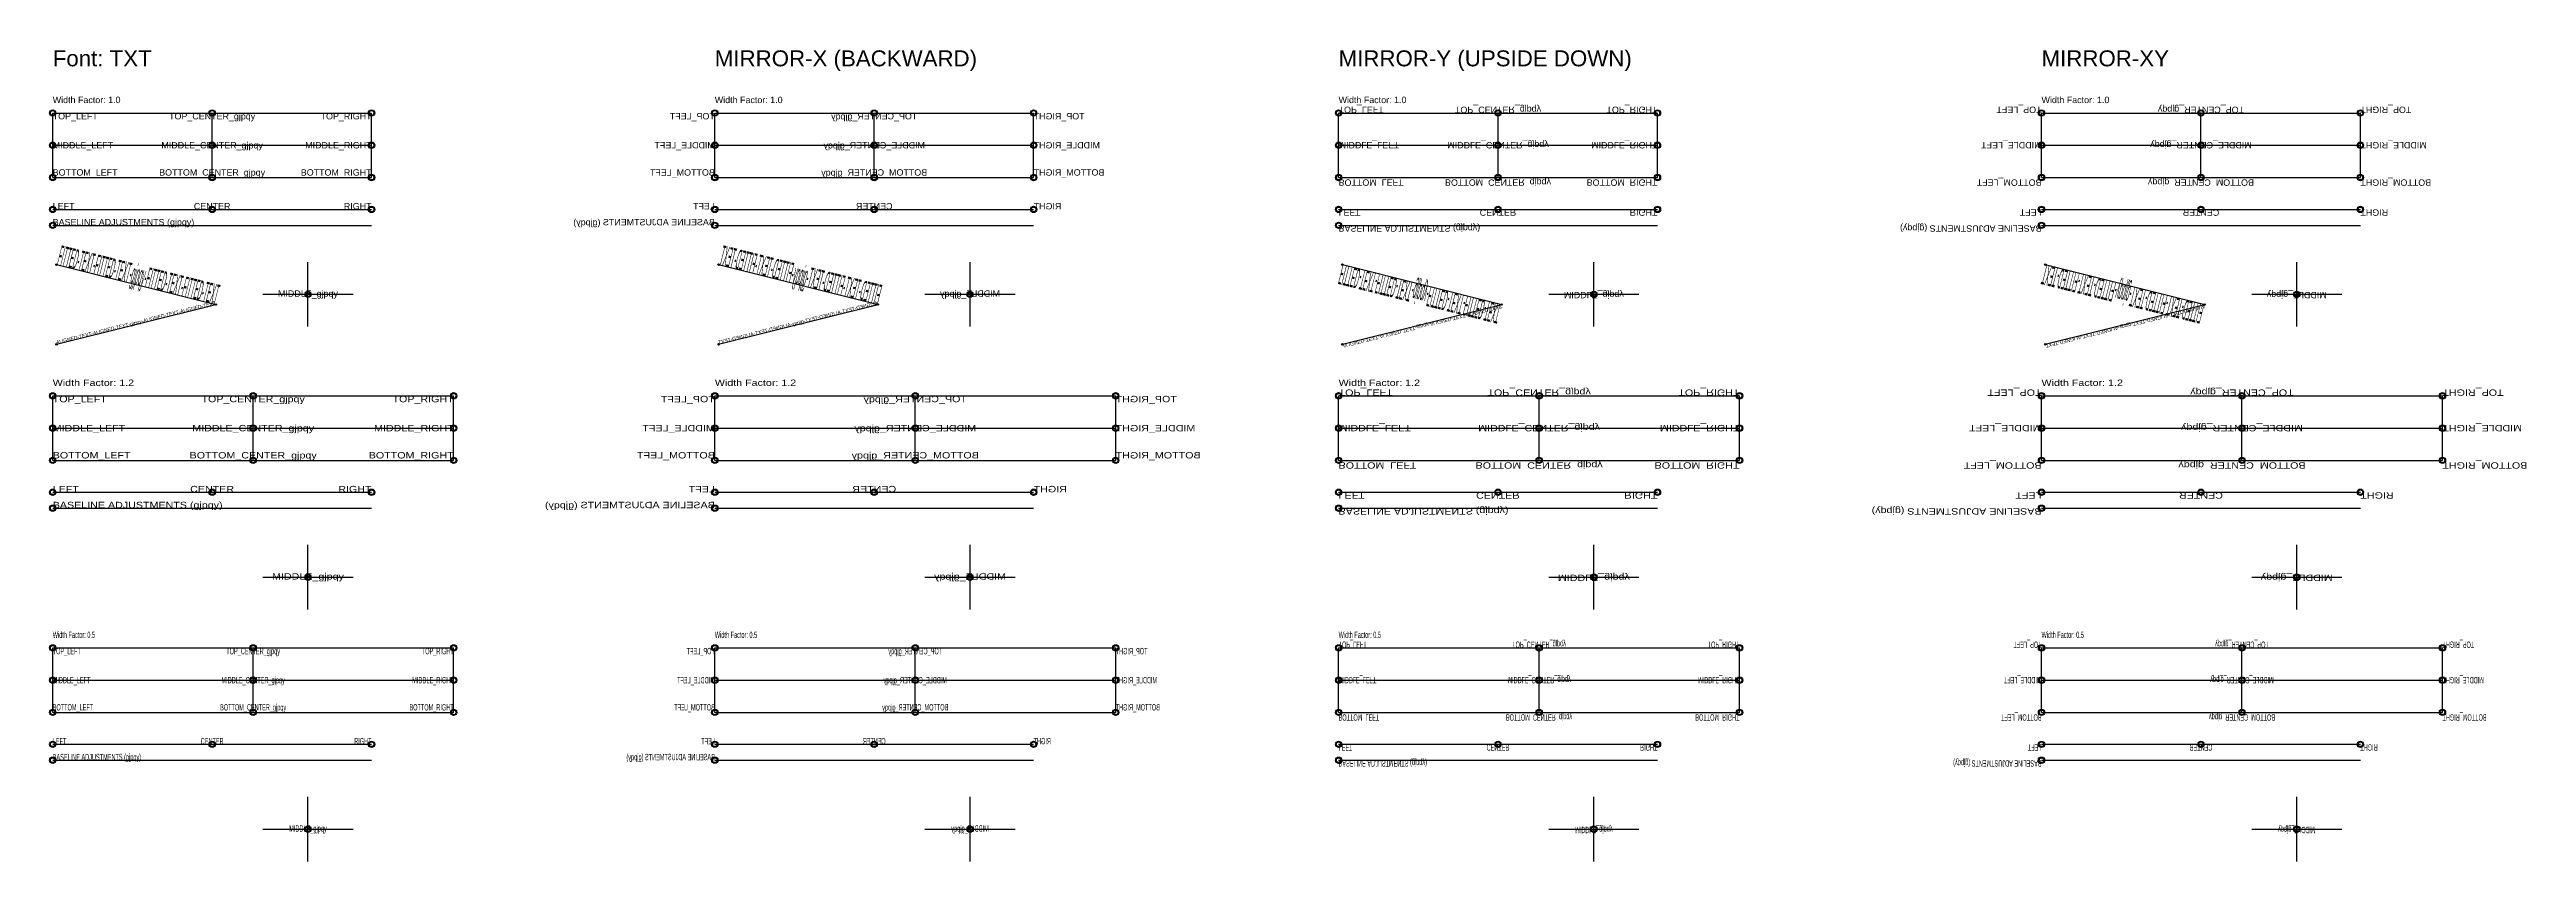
# Model space of a CAD drawing. Header units: metres. Extents: x -0.1 to 77.6, y -21.5 to 4.
import ezdxf
from ezdxf.enums import TextEntityAlignment as Align

# ---------------------------------------------------------------- set-up
doc = ezdxf.new("R2010")
doc.units = ezdxf.units.M
doc.layers.add('INSERT_POINTS', color=7, linetype='Continuous')
doc.styles.get("Standard").update_dxf_attribs({"font": 'arial.ttf'})

msp = doc.modelspace()

# ---------------------------------------------------------------- linework, layer by layer
at = {"color": 5}
for p, q in [((0, 0), (0, 2.023)), ((0, 2.023), (10, 2.023)), ((5, 0), (5, 2.023)), ((10, 0), (10, 2.023)), ((20.767, 0), (20.767, 2.023)), ((20.767, 2.023), (30.767, 2.023)), ((25.767, 0), (25.767, 2.023)), ((30.767, 0), (30.767, 2.023)), ((40.333, 0), (40.333, 2.023)), ((40.333, 2.023), (50.333, 2.023)), ((45.333, 0), (45.333, 2.023)), ((50.333, 0), (50.333, 2.023)), ((62.381, 0), (62.381, 2.023)), ((62.381, 2.023), (72.381, 2.023)), ((67.381, 0), (67.381, 2.023)), ((72.381, 0), (72.381, 2.023)), ((0, 1.012), (10, 1.012)), ((20.767, 1.012), (30.767, 1.012)), ((40.333, 1.012), (50.333, 1.012)), ((62.381, 1.012), (72.381, 1.012)), ((0, 0), (10, 0)), ((20.767, 0), (30.767, 0)), ((40.333, 0), (50.333, 0)), ((62.381, 0), (72.381, 0)), ((0, -1), (10, -1)), ((0, -1.5), (10, -1.5)), ((20.767, -1), (30.767, -1)), ((20.767, -1.5), (30.767, -1.5)), ((40.333, -1), (50.333, -1)), ((40.333, -1.5), (50.333, -1.5)), ((62.381, -1), (72.381, -1)), ((62.381, -1.5), (72.381, -1.5)), ((0.119, -2.731), (5.119, -3.981)), ((8.006, -4.675), (8.006, -2.652)), ((20.886, -2.731), (25.886, -3.981)), ((28.773, -4.675), (28.773, -2.652)), ((40.452, -2.731), (45.452, -3.981)), ((48.339, -4.675), (48.339, -2.652)), ((62.499, -2.731), (67.499, -3.981)), ((70.386, -4.675), (70.386, -2.652)), ((6.592, -3.664), (9.42, -3.664)), ((27.359, -3.664), (30.187, -3.664)), ((46.925, -3.664), (49.753, -3.664)), ((68.972, -3.664), (71.8, -3.664)), ((0.119, -5.231), (5.119, -3.981)), ((20.886, -5.231), (25.886, -3.981)), ((40.452, -5.231), (45.452, -3.981)), ((62.499, -5.231), (67.499, -3.981)), ((0, -8.872), (0, -6.848)), ((0, -6.848), (12.575, -6.848)), ((6.287, -8.872), (6.287, -6.848)), ((12.575, -8.872), (12.575, -6.848)), ((20.767, -8.872), (20.767, -6.848)), ((20.767, -6.848), (33.341, -6.848)), ((27.054, -8.872), (27.054, -6.848)), ((33.341, -8.872), (33.341, -6.848)), ((40.333, -8.872), (40.333, -6.848)), ((40.333, -6.848), (52.908, -6.848)), ((46.621, -8.872), (46.621, -6.848)), ((52.908, -8.872), (52.908, -6.848)), ((62.381, -8.872), (62.381, -6.848)), ((62.381, -6.848), (74.955, -6.848)), ((68.668, -8.872), (68.668, -6.848)), ((74.955, -8.872), (74.955, -6.848)), ((0, -7.86), (12.575, -7.86)), ((20.767, -7.86), (33.341, -7.86)), ((40.333, -7.86), (52.908, -7.86)), ((62.381, -7.86), (74.955, -7.86)), ((0, -8.872), (12.575, -8.872)), ((20.767, -8.872), (33.341, -8.872)), ((40.333, -8.872), (52.908, -8.872)), ((62.381, -8.872), (74.955, -8.872)), ((0, -9.872), (10, -9.872)), ((20.767, -9.872), (30.767, -9.872)), ((40.333, -9.872), (50.333, -9.872)), ((62.381, -9.872), (72.381, -9.872)), ((0, -10.372), (10, -10.372)), ((20.767, -10.372), (30.767, -10.372)), ((40.333, -10.372), (50.333, -10.372)), ((62.381, -10.372), (72.381, -10.372)), ((8.006, -13.547), (8.006, -11.524)), ((28.773, -13.547), (28.773, -11.524)), ((48.339, -13.547), (48.339, -11.524)), ((70.386, -13.547), (70.386, -11.524)), ((6.592, -12.535), (9.42, -12.535)), ((27.359, -12.535), (30.187, -12.535)), ((46.925, -12.535), (49.753, -12.535)), ((68.972, -12.535), (71.8, -12.535)), ((0, -16.777), (0, -14.754)), ((0, -14.754), (12.575, -14.754)), ((6.287, -16.777), (6.287, -14.754)), ((12.575, -16.777), (12.575, -14.754)), ((20.767, -16.777), (20.767, -14.754)), ((20.767, -14.754), (33.341, -14.754)), ((27.054, -16.777), (27.054, -14.754)), ((33.341, -16.777), (33.341, -14.754)), ((40.333, -16.777), (40.333, -14.754)), ((40.333, -14.754), (52.908, -14.754)), ((46.621, -16.777), (46.621, -14.754)), ((52.908, -16.777), (52.908, -14.754)), ((62.381, -16.777), (62.381, -14.754)), ((62.381, -14.754), (74.955, -14.754)), ((68.668, -16.777), (68.668, -14.754)), ((74.955, -16.777), (74.955, -14.754)), ((0, -15.766), (12.575, -15.766)), ((20.767, -15.766), (33.341, -15.766)), ((40.333, -15.766), (52.908, -15.766)), ((62.381, -15.766), (74.955, -15.766)), ((0, -16.777), (12.575, -16.777)), ((20.767, -16.777), (33.341, -16.777)), ((40.333, -16.777), (52.908, -16.777)), ((62.381, -16.777), (74.955, -16.777)), ((0, -17.777), (10, -17.777)), ((20.767, -17.777), (30.767, -17.777)), ((40.333, -17.777), (50.333, -17.777)), ((62.381, -17.777), (72.381, -17.777)), ((0, -18.277), (10, -18.277)), ((20.767, -18.277), (30.767, -18.277)), ((40.333, -18.277), (50.333, -18.277)), ((62.381, -18.277), (72.381, -18.277)), ((8.006, -21.453), (8.006, -19.429)), ((28.773, -21.453), (28.773, -19.429)), ((48.339, -21.453), (48.339, -19.429)), ((70.386, -21.453), (70.386, -19.429)), ((6.592, -20.441), (9.42, -20.441)), ((27.359, -20.441), (30.187, -20.441)), ((46.925, -20.441), (49.753, -20.441)), ((68.972, -20.441), (71.8, -20.441))]:
    msp.add_line(p, q, dxfattribs=at)
at = {"layer": 'INSERT_POINTS', "color": 1}
for centre, radius in [((0, 2.023), 0.1), ((5, 2.023), 0.1), ((10, 2.023), 0.1), ((20.767, 2.023), 0.1), ((25.767, 2.023), 0.1), ((30.767, 2.023), 0.1), ((40.333, 2.023), 0.1), ((45.333, 2.023), 0.1), ((50.333, 2.023), 0.1), ((62.381, 2.023), 0.1), ((67.381, 2.023), 0.1), ((72.381, 2.023), 0.1), ((0, 1.012), 0.1), ((5, 1.012), 0.1), ((10, 1.012), 0.1), ((20.767, 1.012), 0.1), ((25.767, 1.012), 0.1), ((30.767, 1.012), 0.1), ((40.333, 1.012), 0.1), ((45.333, 1.012), 0.1), ((50.333, 1.012), 0.1), ((62.381, 1.012), 0.1), ((67.381, 1.012), 0.1), ((72.381, 1.012), 0.1), ((0, 0), 0.1), ((5, 0), 0.1), ((10, 0), 0.1), ((20.767, 0), 0.1), ((25.767, 0), 0.1), ((30.767, 0), 0.1), ((40.333, 0), 0.1), ((45.333, 0), 0.1), ((50.333, 0), 0.1), ((62.381, 0), 0.1), ((67.381, 0), 0.1), ((72.381, 0), 0.1), ((0, -1), 0.1), ((0, -1.5), 0.1), ((5, -1), 0.1), ((10, -1), 0.1), ((20.767, -1), 0.1), ((20.767, -1.5), 0.1), ((25.767, -1), 0.1), ((30.767, -1), 0.1), ((40.333, -1), 0.1), ((40.333, -1.5), 0.1), ((45.333, -1), 0.1), ((50.333, -1), 0.1), ((62.381, -1), 0.1), ((62.381, -1.5), 0.1), ((67.381, -1), 0.1), ((72.381, -1), 0.1), ((0.119, -2.731), 0.025), ((20.886, -2.731), 0.025), ((40.452, -2.731), 0.025), ((62.499, -2.731), 0.025), ((8.006, -3.664), 0.1), ((28.773, -3.664), 0.1), ((48.339, -3.664), 0.1), ((70.386, -3.664), 0.1), ((0.119, -5.231), 0.025), ((20.886, -5.231), 0.025), ((40.452, -5.231), 0.025), ((62.499, -5.231), 0.025), ((0, -6.848), 0.1), ((6.287, -6.848), 0.1), ((12.575, -6.848), 0.1), ((20.767, -6.848), 0.1), ((27.054, -6.848), 0.1), ((33.341, -6.848), 0.1), ((40.333, -6.848), 0.1), ((46.621, -6.848), 0.1), ((52.908, -6.848), 0.1), ((62.381, -6.848), 0.1), ((68.668, -6.848), 0.1), ((74.955, -6.848), 0.1), ((0, -7.86), 0.1), ((6.287, -7.86), 0.1), ((12.575, -7.86), 0.1), ((20.767, -7.86), 0.1), ((27.054, -7.86), 0.1), ((33.341, -7.86), 0.1), ((40.333, -7.86), 0.1), ((46.621, -7.86), 0.1), ((52.908, -7.86), 0.1), ((62.381, -7.86), 0.1), ((68.668, -7.86), 0.1), ((74.955, -7.86), 0.1), ((0, -8.872), 0.1), ((6.287, -8.872), 0.1), ((12.575, -8.872), 0.1), ((20.767, -8.872), 0.1), ((27.054, -8.872), 0.1), ((33.341, -8.872), 0.1), ((40.333, -8.872), 0.1), ((46.621, -8.872), 0.1), ((52.908, -8.872), 0.1), ((62.381, -8.872), 0.1), ((68.668, -8.872), 0.1), ((74.955, -8.872), 0.1), ((0, -9.872), 0.1), ((5, -9.872), 0.1), ((10, -9.872), 0.1), ((20.767, -9.872), 0.1), ((25.767, -9.872), 0.1), ((30.767, -9.872), 0.1), ((40.333, -9.872), 0.1), ((45.333, -9.872), 0.1), ((50.333, -9.872), 0.1), ((62.381, -9.872), 0.1), ((67.381, -9.872), 0.1), ((72.381, -9.872), 0.1), ((0, -10.372), 0.1), ((20.767, -10.372), 0.1), ((40.333, -10.372), 0.1), ((62.381, -10.372), 0.1), ((8.006, -12.535), 0.1), ((28.773, -12.535), 0.1), ((48.339, -12.535), 0.1), ((70.386, -12.535), 0.1), ((0, -14.754), 0.1), ((6.287, -14.754), 0.1), ((12.575, -14.754), 0.1), ((20.767, -14.754), 0.1), ((27.054, -14.754), 0.1), ((33.341, -14.754), 0.1), ((40.333, -14.754), 0.1), ((46.621, -14.754), 0.1), ((52.908, -14.754), 0.1), ((62.381, -14.754), 0.1), ((68.668, -14.754), 0.1), ((74.955, -14.754), 0.1), ((0, -15.766), 0.1), ((6.287, -15.766), 0.1), ((12.575, -15.766), 0.1), ((20.767, -15.766), 0.1), ((27.054, -15.766), 0.1), ((33.341, -15.766), 0.1), ((40.333, -15.766), 0.1), ((46.621, -15.766), 0.1), ((52.908, -15.766), 0.1), ((62.381, -15.766), 0.1), ((68.668, -15.766), 0.1), ((74.955, -15.766), 0.1), ((0, -16.777), 0.1), ((6.287, -16.777), 0.1), ((12.575, -16.777), 0.1), ((20.767, -16.777), 0.1), ((27.054, -16.777), 0.1), ((33.341, -16.777), 0.1), ((40.333, -16.777), 0.1), ((46.621, -16.777), 0.1), ((52.908, -16.777), 0.1), ((62.381, -16.777), 0.1), ((68.668, -16.777), 0.1), ((74.955, -16.777), 0.1), ((0, -17.777), 0.1), ((5, -17.777), 0.1), ((10, -17.777), 0.1), ((20.767, -17.777), 0.1), ((25.767, -17.777), 0.1), ((30.767, -17.777), 0.1), ((40.333, -17.777), 0.1), ((45.333, -17.777), 0.1), ((50.333, -17.777), 0.1), ((62.381, -17.777), 0.1), ((67.381, -17.777), 0.1), ((72.381, -17.777), 0.1), ((0, -18.277), 0.1), ((20.767, -18.277), 0.1), ((40.333, -18.277), 0.1), ((62.381, -18.277), 0.1), ((8.006, -20.441), 0.1), ((28.773, -20.441), 0.1), ((48.339, -20.441), 0.1), ((70.386, -20.441), 0.1)]:
    msp.add_circle(centre, radius, dxfattribs=at)
at = {"layer": 'INSERT_POINTS', "color": 2}
for centre, radius in [((0, 2.023), 0.075), ((5, 2.023), 0.075), ((10, 2.023), 0.075), ((20.767, 2.023), 0.075), ((25.767, 2.023), 0.075), ((30.767, 2.023), 0.075), ((40.333, 2.023), 0.075), ((45.333, 2.023), 0.075), ((50.333, 2.023), 0.075), ((62.381, 2.023), 0.075), ((67.381, 2.023), 0.075), ((72.381, 2.023), 0.075), ((0, 1.012), 0.075), ((5, 1.012), 0.075), ((10, 1.012), 0.075), ((20.767, 1.012), 0.075), ((25.767, 1.012), 0.075), ((30.767, 1.012), 0.075), ((40.333, 1.012), 0.075), ((45.333, 1.012), 0.075), ((50.333, 1.012), 0.075), ((62.381, 1.012), 0.075), ((67.381, 1.012), 0.075), ((72.381, 1.012), 0.075), ((0, 0), 0.075), ((5, 0), 0.075), ((10, 0), 0.075), ((20.767, 0), 0.075), ((25.767, 0), 0.075), ((30.767, 0), 0.075), ((40.333, 0), 0.075), ((45.333, 0), 0.075), ((50.333, 0), 0.075), ((62.381, 0), 0.075), ((67.381, 0), 0.075), ((72.381, 0), 0.075), ((0, -1), 0.075), ((0, -1.5), 0.075), ((5, -1), 0.075), ((10, -1), 0.075), ((20.767, -1), 0.075), ((20.767, -1.5), 0.075), ((25.767, -1), 0.075), ((30.767, -1), 0.075), ((40.333, -1), 0.075), ((40.333, -1.5), 0.075), ((45.333, -1), 0.075), ((50.333, -1), 0.075), ((62.381, -1), 0.075), ((62.381, -1.5), 0.075), ((67.381, -1), 0.075), ((72.381, -1), 0.075), ((8.006, -3.664), 0.075), ((28.773, -3.664), 0.075), ((48.339, -3.664), 0.075), ((70.386, -3.664), 0.075), ((5.119, -3.981), 0.0187), ((5.119, -3.981), 0.0187), ((25.886, -3.981), 0.0187), ((25.886, -3.981), 0.0187), ((45.452, -3.981), 0.0187), ((45.452, -3.981), 0.0187), ((67.499, -3.981), 0.0187), ((67.499, -3.981), 0.0187), ((0, -6.848), 0.075), ((6.287, -6.848), 0.075), ((12.575, -6.848), 0.075), ((20.767, -6.848), 0.075), ((27.054, -6.848), 0.075), ((33.341, -6.848), 0.075), ((40.333, -6.848), 0.075), ((46.621, -6.848), 0.075), ((52.908, -6.848), 0.075), ((62.381, -6.848), 0.075), ((68.668, -6.848), 0.075), ((74.955, -6.848), 0.075), ((0, -7.86), 0.075), ((6.287, -7.86), 0.075), ((12.575, -7.86), 0.075), ((20.767, -7.86), 0.075), ((27.054, -7.86), 0.075), ((33.341, -7.86), 0.075), ((40.333, -7.86), 0.075), ((46.621, -7.86), 0.075), ((52.908, -7.86), 0.075), ((62.381, -7.86), 0.075), ((68.668, -7.86), 0.075), ((74.955, -7.86), 0.075), ((0, -8.872), 0.075), ((6.287, -8.872), 0.075), ((12.575, -8.872), 0.075), ((20.767, -8.872), 0.075), ((27.054, -8.872), 0.075), ((33.341, -8.872), 0.075), ((40.333, -8.872), 0.075), ((46.621, -8.872), 0.075), ((52.908, -8.872), 0.075), ((62.381, -8.872), 0.075), ((68.668, -8.872), 0.075), ((74.955, -8.872), 0.075), ((0, -9.872), 0.075), ((5, -9.872), 0.075), ((10, -9.872), 0.075), ((20.767, -9.872), 0.075), ((25.767, -9.872), 0.075), ((30.767, -9.872), 0.075), ((40.333, -9.872), 0.075), ((45.333, -9.872), 0.075), ((50.333, -9.872), 0.075), ((62.381, -9.872), 0.075), ((67.381, -9.872), 0.075), ((72.381, -9.872), 0.075), ((0, -10.372), 0.075), ((20.767, -10.372), 0.075), ((40.333, -10.372), 0.075), ((62.381, -10.372), 0.075), ((8.006, -12.535), 0.075), ((28.773, -12.535), 0.075), ((48.339, -12.535), 0.075), ((70.386, -12.535), 0.075), ((0, -14.754), 0.075), ((6.287, -14.754), 0.075), ((12.575, -14.754), 0.075), ((20.767, -14.754), 0.075), ((27.054, -14.754), 0.075), ((33.341, -14.754), 0.075), ((40.333, -14.754), 0.075), ((46.621, -14.754), 0.075), ((52.908, -14.754), 0.075), ((62.381, -14.754), 0.075), ((68.668, -14.754), 0.075), ((74.955, -14.754), 0.075), ((0, -15.766), 0.075), ((6.287, -15.766), 0.075), ((12.575, -15.766), 0.075), ((20.767, -15.766), 0.075), ((27.054, -15.766), 0.075), ((33.341, -15.766), 0.075), ((40.333, -15.766), 0.075), ((46.621, -15.766), 0.075), ((52.908, -15.766), 0.075), ((62.381, -15.766), 0.075), ((68.668, -15.766), 0.075), ((74.955, -15.766), 0.075), ((0, -16.777), 0.075), ((6.287, -16.777), 0.075), ((12.575, -16.777), 0.075), ((20.767, -16.777), 0.075), ((27.054, -16.777), 0.075), ((33.341, -16.777), 0.075), ((40.333, -16.777), 0.075), ((46.621, -16.777), 0.075), ((52.908, -16.777), 0.075), ((62.381, -16.777), 0.075), ((68.668, -16.777), 0.075), ((74.955, -16.777), 0.075), ((0, -17.777), 0.075), ((5, -17.777), 0.075), ((10, -17.777), 0.075), ((20.767, -17.777), 0.075), ((25.767, -17.777), 0.075), ((30.767, -17.777), 0.075), ((40.333, -17.777), 0.075), ((45.333, -17.777), 0.075), ((50.333, -17.777), 0.075), ((62.381, -17.777), 0.075), ((67.381, -17.777), 0.075), ((72.381, -17.777), 0.075), ((0, -18.277), 0.075), ((20.767, -18.277), 0.075), ((40.333, -18.277), 0.075), ((62.381, -18.277), 0.075), ((8.006, -20.441), 0.075), ((28.773, -20.441), 0.075), ((48.339, -20.441), 0.075), ((70.386, -20.441), 0.075)]:
    msp.add_circle(centre, radius, dxfattribs=at)

# ---------------------------------------------------------------- texts
at = {"color": 3}
for s, height, p in [('Font: TXT', 0.5, (0, 3.488)), ('MIRROR-X (BACKWARD)', 0.5, (20.767, 3.488)), ('MIRROR-Y (UPSIDE DOWN)', 0.5, (40.333, 3.488)), ('MIRROR-XY', 0.5, (62.381, 3.488)), ('Width Factor: 1.0', 0.2, (0, 2.334)), ('Width Factor: 1.0', 0.2, (20.767, 2.334)), ('Width Factor: 1.0', 0.2, (40.333, 2.334)), ('Width Factor: 1.0', 0.2, (62.381, 2.334)), ('LEFT', 0.2, (0, -1)), ('BASELINE ADJUSTMENTS (gjpqy)', 0.2, (0, -1.5))]:
    msp.add_text(s, height=height, dxfattribs=at).set_placement(p)
at = {"color": 2}
msp.add_text('TOP_LEFT', height=0.2, dxfattribs=at).set_placement((0, 2.023), align=Align.TOP_LEFT)
msp.add_text('TOP_CENTER_gjpqy', height=0.2, dxfattribs=at).set_placement((5, 2.023), align=Align.TOP_CENTER)
msp.add_text('TOP_RIGHT', height=0.2, dxfattribs=at).set_placement((10, 2.023), align=Align.TOP_RIGHT)
for text_generation_flag, p in [(2, (20.767, 2.023)), (4, (40.333, 2.023)), (6, (62.381, 2.023))]:
    msp.add_text('TOP_LEFT', height=0.2, dxfattribs=dict(at, text_generation_flag=text_generation_flag)).set_placement(p, align=Align.TOP_LEFT)
for text_generation_flag, p in [(2, (25.767, 2.023)), (4, (45.333, 2.023)), (6, (67.381, 2.023))]:
    msp.add_text('TOP_CENTER_gjpqy', height=0.2, dxfattribs=dict(at, text_generation_flag=text_generation_flag)).set_placement(p, align=Align.TOP_CENTER)
for text_generation_flag, p in [(2, (30.767, 2.023)), (4, (50.333, 2.023)), (6, (72.381, 2.023))]:
    msp.add_text('TOP_RIGHT', height=0.2, dxfattribs=dict(at, text_generation_flag=text_generation_flag)).set_placement(p, align=Align.TOP_RIGHT)
msp.add_text('MIDDLE_LEFT', height=0.2, dxfattribs=at).set_placement((0, 1.012), align=Align.MIDDLE_LEFT)
msp.add_text('MIDDLE_CENTER_gjpqy', height=0.2, dxfattribs=at).set_placement((5, 1.012), align=Align.MIDDLE_CENTER)
msp.add_text('MIDDLE_RIGHT', height=0.2, dxfattribs=at).set_placement((10, 1.012), align=Align.MIDDLE_RIGHT)
for text_generation_flag, p in [(2, (20.767, 1.012)), (4, (40.333, 1.012)), (6, (62.381, 1.012))]:
    msp.add_text('MIDDLE_LEFT', height=0.2, dxfattribs=dict(at, text_generation_flag=text_generation_flag)).set_placement(p, align=Align.MIDDLE_LEFT)
for text_generation_flag, p in [(2, (25.767, 1.012)), (4, (45.333, 1.012)), (6, (67.381, 1.012))]:
    msp.add_text('MIDDLE_CENTER_gjpqy', height=0.2, dxfattribs=dict(at, text_generation_flag=text_generation_flag)).set_placement(p, align=Align.MIDDLE_CENTER)
for text_generation_flag, p in [(2, (30.767, 1.012)), (4, (50.333, 1.012)), (6, (72.381, 1.012))]:
    msp.add_text('MIDDLE_RIGHT', height=0.2, dxfattribs=dict(at, text_generation_flag=text_generation_flag)).set_placement(p, align=Align.MIDDLE_RIGHT)
msp.add_text('BOTTOM_LEFT', height=0.2, dxfattribs=at).set_placement((0, 0), align=Align.BOTTOM_LEFT)
msp.add_text('BOTTOM_CENTER_gjpqy', height=0.2, dxfattribs=at).set_placement((5, 0), align=Align.BOTTOM_CENTER)
msp.add_text('BOTTOM_RIGHT', height=0.2, dxfattribs=at).set_placement((10, 0), align=Align.BOTTOM_RIGHT)
for text_generation_flag, p in [(2, (20.767, 0)), (4, (40.333, 0)), (6, (62.381, 0))]:
    msp.add_text('BOTTOM_LEFT', height=0.2, dxfattribs=dict(at, text_generation_flag=text_generation_flag)).set_placement(p, align=Align.BOTTOM_LEFT)
for text_generation_flag, p in [(2, (25.767, 0)), (4, (45.333, 0)), (6, (67.381, 0))]:
    msp.add_text('BOTTOM_CENTER_gjpqy', height=0.2, dxfattribs=dict(at, text_generation_flag=text_generation_flag)).set_placement(p, align=Align.BOTTOM_CENTER)
for text_generation_flag, p in [(2, (30.767, 0)), (4, (50.333, 0)), (6, (72.381, 0))]:
    msp.add_text('BOTTOM_RIGHT', height=0.2, dxfattribs=dict(at, text_generation_flag=text_generation_flag)).set_placement(p, align=Align.BOTTOM_RIGHT)
at = {"color": 3}
msp.add_text('CENTER', height=0.2, dxfattribs=at).set_placement((5, -1), align=Align.CENTER)
msp.add_text('RIGHT', height=0.2, dxfattribs=at).set_placement((10, -1), align=Align.RIGHT)
for s, text_generation_flag, p in [('BASELINE ADJUSTMENTS (gjpqy)', 2, (20.767, -1.5)), ('LEFT', 2, (20.767, -1)), ('LEFT', 4, (40.333, -1)), ('BASELINE ADJUSTMENTS (gjpqy)', 4, (40.333, -1.5)), ('BASELINE ADJUSTMENTS (gjpqy)', 6, (62.381, -1.5)), ('LEFT', 6, (62.381, -1))]:
    msp.add_text(s, height=0.2, dxfattribs=dict(at, text_generation_flag=text_generation_flag)).set_placement(p)
for text_generation_flag, p in [(2, (25.767, -1)), (4, (45.333, -1)), (6, (67.381, -1))]:
    msp.add_text('CENTER', height=0.2, dxfattribs=dict(at, text_generation_flag=text_generation_flag)).set_placement(p, align=Align.CENTER)
for text_generation_flag, p in [(2, (30.767, -1)), (4, (50.333, -1)), (6, (72.381, -1))]:
    msp.add_text('RIGHT', height=0.2, dxfattribs=dict(at, text_generation_flag=text_generation_flag)).set_placement(p, align=Align.RIGHT)
at = {"color": 3, "width": 0.201757}
msp.add_text('FITTED-TEXT-FITTED-TEXT-gjpqy-FITTED-TEXT-FITTED-TEXT', height=0.625, rotation=345.96376, dxfattribs=at).set_placement((0.119, -2.731), (5.119, -3.981), align=Align.FIT)
for rotation, text_generation_flag, p, p2 in [(165.96376, 2, (20.886, -2.731), (25.886, -3.981)), (345.96376, 4, (40.452, -2.731), (45.452, -3.981)), (165.96376, 6, (62.499, -2.731), (67.499, -3.981))]:
    msp.add_text('FITTED-TEXT-FITTED-TEXT-gjpqy-FITTED-TEXT-FITTED-TEXT', height=0.625, rotation=rotation, dxfattribs=dict(at, text_generation_flag=text_generation_flag)).set_placement(p, p2, align=Align.FIT)
at = {"color": 3}
msp.add_text('ALIGNED-TEXT-ALIGNED-TEXT-gjpqy-ALIGNED-TEXT-ALIGNED-TEXT', height=0.11243, rotation=14.03624, dxfattribs=at).set_placement((0.119, -5.231), (5.119, -3.981), align=Align.ALIGNED)
msp.add_text('MIDDLE_gjpqy', height=0.2, dxfattribs=at).set_placement((8.006, -3.664), align=Align.MIDDLE)
for rotation, text_generation_flag, p, p2 in [(194.03624, 2, (20.886, -5.231), (25.886, -3.981)), (14.03624, 4, (40.452, -5.231), (45.452, -3.981)), (194.03624, 6, (62.499, -5.231), (67.499, -3.981))]:
    msp.add_text('ALIGNED-TEXT-ALIGNED-TEXT-gjpqy-ALIGNED-TEXT-ALIGNED-TEXT', height=0.11243, rotation=rotation, dxfattribs=dict(at, text_generation_flag=text_generation_flag)).set_placement(p, p2, align=Align.ALIGNED)
for text_generation_flag, p in [(2, (28.773, -3.664)), (4, (48.339, -3.664)), (6, (70.386, -3.664))]:
    msp.add_text('MIDDLE_gjpqy', height=0.2, dxfattribs=dict(at, text_generation_flag=text_generation_flag)).set_placement(p, align=Align.MIDDLE)
for s, width, p in [('Width Factor: 1.2', 1.2, (0, -6.537)), ('Width Factor: 1.2', 1.2, (20.767, -6.537)), ('Width Factor: 1.2', 1.2, (40.333, -6.537)), ('Width Factor: 1.2', 1.2, (62.381, -6.537)), ('LEFT', 1.2, (0, -9.872)), ('BASELINE ADJUSTMENTS (gjpqy)', 1.2, (0, -10.372)), ('Width Factor: 0.5', 0.5, (0, -14.443)), ('Width Factor: 0.5', 0.5, (20.767, -14.443)), ('Width Factor: 0.5', 0.5, (40.333, -14.443)), ('Width Factor: 0.5', 0.5, (62.381, -14.443)), ('LEFT', 0.5, (0, -17.777)), ('BASELINE ADJUSTMENTS (gjpqy)', 0.5, (0, -18.277))]:
    msp.add_text(s, height=0.2, dxfattribs=dict(at, width=width)).set_placement(p)
at = {"color": 2}
for width, p in [(1.2, (0, -6.848)), (0.5, (0, -14.754))]:
    msp.add_text('TOP_LEFT', height=0.2, dxfattribs=dict(at, width=width)).set_placement(p, align=Align.TOP_LEFT)
for width, p in [(1.2, (6.287, -6.848)), (0.5, (6.287, -14.754))]:
    msp.add_text('TOP_CENTER_gjpqy', height=0.2, dxfattribs=dict(at, width=width)).set_placement(p, align=Align.TOP_CENTER)
for width, p in [(1.2, (12.575, -6.848)), (0.5, (12.575, -14.754))]:
    msp.add_text('TOP_RIGHT', height=0.2, dxfattribs=dict(at, width=width)).set_placement(p, align=Align.TOP_RIGHT)
for text_generation_flag, width, p in [(2, 1.2, (20.767, -6.848)), (4, 1.2, (40.333, -6.848)), (6, 1.2, (62.381, -6.848)), (2, 0.5, (20.767, -14.754)), (4, 0.5, (40.333, -14.754)), (6, 0.5, (62.381, -14.754))]:
    msp.add_text('TOP_LEFT', height=0.2, dxfattribs=dict(at, text_generation_flag=text_generation_flag, width=width)).set_placement(p, align=Align.TOP_LEFT)
for text_generation_flag, width, p in [(2, 1.2, (27.054, -6.848)), (4, 1.2, (46.621, -6.848)), (6, 1.2, (68.668, -6.848)), (2, 0.5, (27.054, -14.754)), (4, 0.5, (46.621, -14.754)), (6, 0.5, (68.668, -14.754))]:
    msp.add_text('TOP_CENTER_gjpqy', height=0.2, dxfattribs=dict(at, text_generation_flag=text_generation_flag, width=width)).set_placement(p, align=Align.TOP_CENTER)
for text_generation_flag, width, p in [(2, 1.2, (33.341, -6.848)), (4, 1.2, (52.908, -6.848)), (6, 1.2, (74.955, -6.848)), (2, 0.5, (33.341, -14.754)), (4, 0.5, (52.908, -14.754)), (6, 0.5, (74.955, -14.754))]:
    msp.add_text('TOP_RIGHT', height=0.2, dxfattribs=dict(at, text_generation_flag=text_generation_flag, width=width)).set_placement(p, align=Align.TOP_RIGHT)
for width, p in [(1.2, (0, -7.86)), (0.5, (0, -15.766))]:
    msp.add_text('MIDDLE_LEFT', height=0.2, dxfattribs=dict(at, width=width)).set_placement(p, align=Align.MIDDLE_LEFT)
for width, p in [(1.2, (6.287, -7.86)), (0.5, (6.287, -15.766))]:
    msp.add_text('MIDDLE_CENTER_gjpqy', height=0.2, dxfattribs=dict(at, width=width)).set_placement(p, align=Align.MIDDLE_CENTER)
for width, p in [(1.2, (12.575, -7.86)), (0.5, (12.575, -15.766))]:
    msp.add_text('MIDDLE_RIGHT', height=0.2, dxfattribs=dict(at, width=width)).set_placement(p, align=Align.MIDDLE_RIGHT)
for text_generation_flag, width, p in [(2, 1.2, (20.767, -7.86)), (4, 1.2, (40.333, -7.86)), (6, 1.2, (62.381, -7.86)), (2, 0.5, (20.767, -15.766)), (4, 0.5, (40.333, -15.766)), (6, 0.5, (62.381, -15.766))]:
    msp.add_text('MIDDLE_LEFT', height=0.2, dxfattribs=dict(at, text_generation_flag=text_generation_flag, width=width)).set_placement(p, align=Align.MIDDLE_LEFT)
for text_generation_flag, width, p in [(2, 1.2, (27.054, -7.86)), (4, 1.2, (46.621, -7.86)), (6, 1.2, (68.668, -7.86)), (2, 0.5, (27.054, -15.766)), (4, 0.5, (46.621, -15.766)), (6, 0.5, (68.668, -15.766))]:
    msp.add_text('MIDDLE_CENTER_gjpqy', height=0.2, dxfattribs=dict(at, text_generation_flag=text_generation_flag, width=width)).set_placement(p, align=Align.MIDDLE_CENTER)
for text_generation_flag, width, p in [(2, 1.2, (33.341, -7.86)), (4, 1.2, (52.908, -7.86)), (6, 1.2, (74.955, -7.86)), (2, 0.5, (33.341, -15.766)), (4, 0.5, (52.908, -15.766)), (6, 0.5, (74.955, -15.766))]:
    msp.add_text('MIDDLE_RIGHT', height=0.2, dxfattribs=dict(at, text_generation_flag=text_generation_flag, width=width)).set_placement(p, align=Align.MIDDLE_RIGHT)
for width, p in [(1.2, (0, -8.872)), (0.5, (0, -16.777))]:
    msp.add_text('BOTTOM_LEFT', height=0.2, dxfattribs=dict(at, width=width)).set_placement(p, align=Align.BOTTOM_LEFT)
for width, p in [(1.2, (6.287, -8.872)), (0.5, (6.287, -16.777))]:
    msp.add_text('BOTTOM_CENTER_gjpqy', height=0.2, dxfattribs=dict(at, width=width)).set_placement(p, align=Align.BOTTOM_CENTER)
for width, p in [(1.2, (12.575, -8.872)), (0.5, (12.575, -16.777))]:
    msp.add_text('BOTTOM_RIGHT', height=0.2, dxfattribs=dict(at, width=width)).set_placement(p, align=Align.BOTTOM_RIGHT)
for text_generation_flag, width, p in [(2, 1.2, (20.767, -8.872)), (4, 1.2, (40.333, -8.872)), (6, 1.2, (62.381, -8.872)), (2, 0.5, (20.767, -16.777)), (4, 0.5, (40.333, -16.777)), (6, 0.5, (62.381, -16.777))]:
    msp.add_text('BOTTOM_LEFT', height=0.2, dxfattribs=dict(at, text_generation_flag=text_generation_flag, width=width)).set_placement(p, align=Align.BOTTOM_LEFT)
for text_generation_flag, width, p in [(2, 1.2, (27.054, -8.872)), (4, 1.2, (46.621, -8.872)), (6, 1.2, (68.668, -8.872)), (2, 0.5, (27.054, -16.777)), (4, 0.5, (46.621, -16.777)), (6, 0.5, (68.668, -16.777))]:
    msp.add_text('BOTTOM_CENTER_gjpqy', height=0.2, dxfattribs=dict(at, text_generation_flag=text_generation_flag, width=width)).set_placement(p, align=Align.BOTTOM_CENTER)
for text_generation_flag, width, p in [(2, 1.2, (33.341, -8.872)), (4, 1.2, (52.908, -8.872)), (6, 1.2, (74.955, -8.872)), (2, 0.5, (33.341, -16.777)), (4, 0.5, (52.908, -16.777)), (6, 0.5, (74.955, -16.777))]:
    msp.add_text('BOTTOM_RIGHT', height=0.2, dxfattribs=dict(at, text_generation_flag=text_generation_flag, width=width)).set_placement(p, align=Align.BOTTOM_RIGHT)
at = {"color": 3}
for width, p in [(1.2, (5, -9.872)), (0.5, (5, -17.777))]:
    msp.add_text('CENTER', height=0.2, dxfattribs=dict(at, width=width)).set_placement(p, align=Align.CENTER)
for width, p in [(1.2, (10, -9.872)), (0.5, (10, -17.777))]:
    msp.add_text('RIGHT', height=0.2, dxfattribs=dict(at, width=width)).set_placement(p, align=Align.RIGHT)
for s, text_generation_flag, width, p in [('LEFT', 2, 1.2, (20.767, -9.872)), ('LEFT', 4, 1.2, (40.333, -9.872)), ('LEFT', 6, 1.2, (62.381, -9.872)), ('BASELINE ADJUSTMENTS (gjpqy)', 2, 1.2, (20.767, -10.372)), ('BASELINE ADJUSTMENTS (gjpqy)', 4, 1.2, (40.333, -10.372)), ('BASELINE ADJUSTMENTS (gjpqy)', 6, 1.2, (62.381, -10.372)), ('LEFT', 2, 0.5, (20.767, -17.777)), ('LEFT', 4, 0.5, (40.333, -17.777)), ('LEFT', 6, 0.5, (62.381, -17.777)), ('BASELINE ADJUSTMENTS (gjpqy)', 2, 0.5, (20.767, -18.277)), ('BASELINE ADJUSTMENTS (gjpqy)', 4, 0.5, (40.333, -18.277)), ('BASELINE ADJUSTMENTS (gjpqy)', 6, 0.5, (62.381, -18.277))]:
    msp.add_text(s, height=0.2, dxfattribs=dict(at, text_generation_flag=text_generation_flag, width=width)).set_placement(p)
for text_generation_flag, width, p in [(2, 1.2, (25.767, -9.872)), (4, 1.2, (45.333, -9.872)), (6, 1.2, (67.381, -9.872)), (2, 0.5, (25.767, -17.777)), (4, 0.5, (45.333, -17.777)), (6, 0.5, (67.381, -17.777))]:
    msp.add_text('CENTER', height=0.2, dxfattribs=dict(at, text_generation_flag=text_generation_flag, width=width)).set_placement(p, align=Align.CENTER)
for text_generation_flag, width, p in [(2, 1.2, (30.767, -9.872)), (4, 1.2, (50.333, -9.872)), (6, 1.2, (72.381, -9.872)), (2, 0.5, (30.767, -17.777)), (4, 0.5, (50.333, -17.777)), (6, 0.5, (72.381, -17.777))]:
    msp.add_text('RIGHT', height=0.2, dxfattribs=dict(at, text_generation_flag=text_generation_flag, width=width)).set_placement(p, align=Align.RIGHT)
for width, p in [(1.2, (8.006, -12.535)), (0.5, (8.006, -20.441))]:
    msp.add_text('MIDDLE_gjpqy', height=0.2, dxfattribs=dict(at, width=width)).set_placement(p, align=Align.MIDDLE)
for text_generation_flag, width, p in [(2, 1.2, (28.773, -12.535)), (4, 1.2, (48.339, -12.535)), (6, 1.2, (70.386, -12.535)), (2, 0.5, (28.773, -20.441)), (4, 0.5, (48.339, -20.441)), (6, 0.5, (70.386, -20.441))]:
    msp.add_text('MIDDLE_gjpqy', height=0.2, dxfattribs=dict(at, text_generation_flag=text_generation_flag, width=width)).set_placement(p, align=Align.MIDDLE)

doc.saveas('drawing.dxf')
